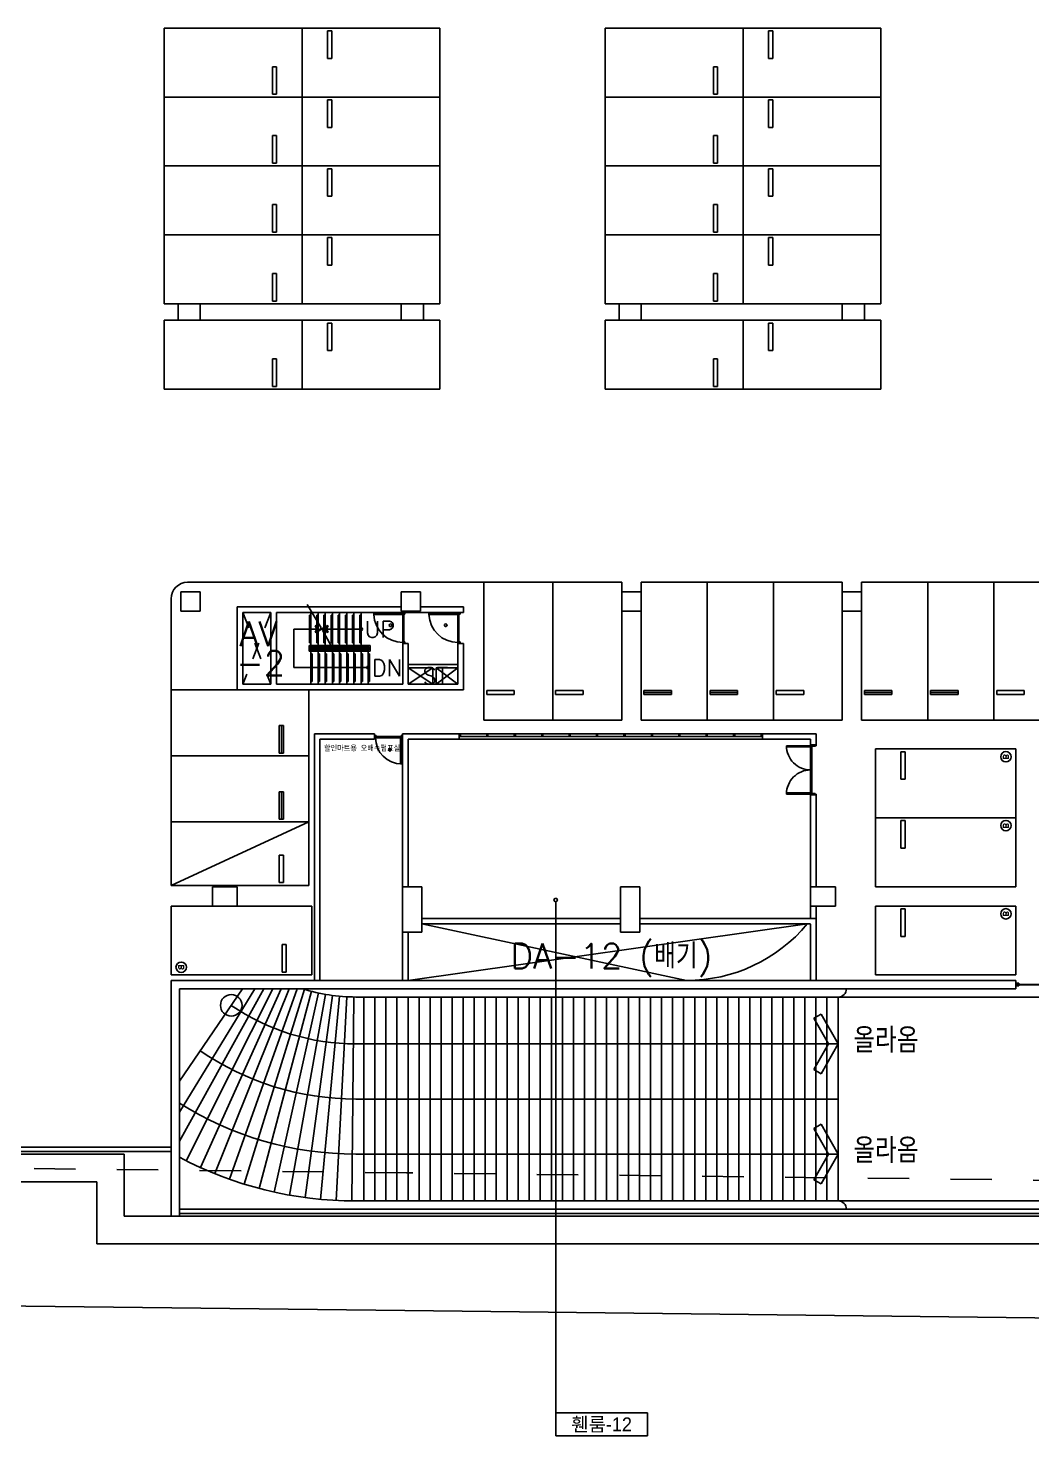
# Model space of a CAD drawing. Header units: millimetres. Extents: x -7614 to 421357, y 85218 to 341757.
# Drawn here: x 190284 to 226695, y 140557 to 191627 of the extents above; entities that cross this region are included whole.
import ezdxf
from ezdxf.enums import TextEntityAlignment as Align

# ---------------------------------------------------------------- set-up
doc = ezdxf.new("R2010")
doc.units = ezdxf.units.MM
doc.header["$LTSCALE"] = 600
doc.header["$MEASUREMENT"] = 0
doc.linetypes.add('HIDDEN', pattern=[2, 1, -1])
for name, color, linetype in [('e-plan', 9, 'CONTINUOUS'), ('e-room-box', 7, 'CONTINUOUS'), ('e-text', 6, 'CONTINUOUS')]:
    doc.layers.add(name, color=color, linetype=linetype)
doc.styles.add('kiahn', font='romans.shx', dxfattribs={"bigfont": 'cadhs.shx'})
doc.styles.add('돋움', font='Dotum.ttf')

msp = doc.modelspace()

# ---------------------------------------------------------------- hatches: boundary and pattern name
at = {"layer": 'e-plan'}
h = msp.add_hatch(color=256, dxfattribs=at)
h.dxf.hatch_style = 1
h.paths.add_polyline_path([(203363, 165423, -1), (203450, 165473, -1)])

# ---------------------------------------------------------------- linework, layer by layer
for p, q in [((195220, 189127), (195220, 191627)), ((195220, 191627), (200220, 191627)), ((200220, 191627), (200220, 189127)), ((200220, 189127), (200220, 191627)), ((200220, 191627), (205220, 191627)), ((201145, 191527), (201295, 191527)), ((201145, 190527), (201145, 191527)), ((201295, 191527), (201295, 190527)), ((205220, 191627), (205220, 189127)), ((211220, 189127), (211220, 191627)), ((211220, 191627), (216220, 191627)), ((216220, 191627), (216220, 189127)), ((216220, 189127), (216220, 191627)), ((216220, 191627), (221220, 191627)), ((217145, 191527), (217295, 191527)), ((217145, 190527), (217145, 191527)), ((217295, 191527), (217295, 190527)), ((221220, 191627), (221220, 189127)), ((201295, 190527), (201145, 190527)), ((217295, 190527), (217145, 190527)), ((199145, 189227), (199145, 190227)), ((199145, 190227), (199295, 190227)), ((199295, 190227), (199295, 189227)), ((215145, 189227), (215145, 190227)), ((215145, 190227), (215295, 190227)), ((215295, 190227), (215295, 189227)), ((195220, 186627), (195220, 189127)), ((195220, 189127), (200220, 189127)), ((200220, 189127), (195220, 189127)), ((199295, 189227), (199145, 189227)), ((200220, 189127), (200220, 186627)), ((205220, 189127), (200220, 189127)), ((200220, 186627), (200220, 189127)), ((200220, 189127), (205220, 189127)), ((201145, 189027), (201295, 189027)), ((201145, 188027), (201145, 189027)), ((201295, 189027), (201295, 188027)), ((205220, 189127), (205220, 186627)), ((211220, 186627), (211220, 189127)), ((211220, 189127), (216220, 189127)), ((216220, 189127), (211220, 189127)), ((215295, 189227), (215145, 189227)), ((216220, 189127), (216220, 186627)), ((221220, 189127), (216220, 189127)), ((216220, 186627), (216220, 189127)), ((216220, 189127), (221220, 189127)), ((217145, 189027), (217295, 189027)), ((217145, 188027), (217145, 189027)), ((217295, 189027), (217295, 188027)), ((221220, 189127), (221220, 186627)), ((201295, 188027), (201145, 188027)), ((217295, 188027), (217145, 188027)), ((199145, 186727), (199145, 187727)), ((199145, 187727), (199295, 187727)), ((199295, 187727), (199295, 186727)), ((215145, 186727), (215145, 187727)), ((215145, 187727), (215295, 187727)), ((215295, 187727), (215295, 186727)), ((195220, 184127), (195220, 186627)), ((195220, 186627), (200220, 186627)), ((200220, 186627), (195220, 186627)), ((199295, 186727), (199145, 186727)), ((200220, 186627), (200220, 184127)), ((205220, 186627), (200220, 186627)), ((200220, 184127), (200220, 186627)), ((200220, 186627), (205220, 186627)), ((201145, 186527), (201295, 186527)), ((201145, 185527), (201145, 186527)), ((201295, 186527), (201295, 185527)), ((205220, 186627), (205220, 184127)), ((211220, 184127), (211220, 186627)), ((211220, 186627), (216220, 186627)), ((216220, 186627), (211220, 186627)), ((215295, 186727), (215145, 186727)), ((216220, 186627), (216220, 184127)), ((221220, 186627), (216220, 186627)), ((216220, 184127), (216220, 186627)), ((216220, 186627), (221220, 186627)), ((217145, 186527), (217295, 186527)), ((217145, 185527), (217145, 186527)), ((217295, 186527), (217295, 185527)), ((221220, 186627), (221220, 184127)), ((201295, 185527), (201145, 185527)), ((217295, 185527), (217145, 185527)), ((199145, 184227), (199145, 185227)), ((199145, 185227), (199295, 185227)), ((199295, 185227), (199295, 184227)), ((215145, 184227), (215145, 185227)), ((215145, 185227), (215295, 185227)), ((215295, 185227), (215295, 184227)), ((200220, 184127), (195220, 184127)), ((195220, 181627), (195220, 184127)), ((195220, 184127), (200220, 184127)), ((199295, 184227), (199145, 184227)), ((200220, 184127), (200220, 181627)), ((205220, 184127), (200220, 184127)), ((200220, 181627), (200220, 184127)), ((200220, 184127), (205220, 184127)), ((201145, 184027), (201295, 184027)), ((201145, 183027), (201145, 184027)), ((201295, 184027), (201295, 183027)), ((205220, 184127), (205220, 181627)), ((216220, 184127), (211220, 184127)), ((211220, 181627), (211220, 184127)), ((211220, 184127), (216220, 184127)), ((215295, 184227), (215145, 184227)), ((216220, 184127), (216220, 181627)), ((221220, 184127), (216220, 184127)), ((216220, 181627), (216220, 184127)), ((216220, 184127), (221220, 184127)), ((217145, 184027), (217295, 184027)), ((217145, 183027), (217145, 184027)), ((217295, 184027), (217295, 183027)), ((221220, 184127), (221220, 181627)), ((201295, 183027), (201145, 183027)), ((217295, 183027), (217145, 183027)), ((199145, 181727), (199145, 182727)), ((199145, 182727), (199295, 182727)), ((199295, 182727), (199295, 181727)), ((215145, 181727), (215145, 182727)), ((215145, 182727), (215295, 182727)), ((215295, 182727), (215295, 181727)), ((200220, 181627), (195220, 181627)), ((199295, 181727), (199145, 181727)), ((205220, 181627), (200220, 181627)), ((216220, 181627), (211220, 181627)), ((215295, 181727), (215145, 181727)), ((221220, 181627), (216220, 181627)), ((195220, 178527), (195220, 181027)), ((195220, 181027), (200220, 181027)), ((200220, 181027), (200220, 178527)), ((200220, 178527), (200220, 181027)), ((200220, 181027), (205220, 181027)), ((201145, 180927), (201295, 180927)), ((201145, 179927), (201145, 180927)), ((201295, 180927), (201295, 179927)), ((205220, 181027), (205220, 178527)), ((211220, 178527), (211220, 181027)), ((211220, 181027), (216220, 181027)), ((216220, 181027), (216220, 178527)), ((216220, 178527), (216220, 181027)), ((216220, 181027), (221220, 181027)), ((217145, 180927), (217295, 180927)), ((217145, 179927), (217145, 180927)), ((217295, 180927), (217295, 179927)), ((221220, 181027), (221220, 178527)), ((201295, 179927), (201145, 179927)), ((217295, 179927), (217145, 179927)), ((199145, 178627), (199145, 179627)), ((199145, 179627), (199295, 179627)), ((199295, 179627), (199295, 178627)), ((215145, 178627), (215145, 179627)), ((215145, 179627), (215295, 179627)), ((215295, 179627), (215295, 178627)), ((200220, 178527), (195220, 178527)), ((199295, 178627), (199145, 178627)), ((205220, 178527), (200220, 178527)), ((216220, 178527), (211220, 178527)), ((215295, 178627), (215145, 178627)), ((221220, 178527), (216220, 178527)), ((196520, 171177), (195820, 171177)), ((195820, 171177), (195820, 170477)), ((206820, 171527), (196070, 171527)), ((196520, 170477), (196520, 171177)), ((204520, 171177), (203820, 171177)), ((203820, 171177), (203820, 170477)), ((204520, 170477), (204520, 171177)), ((206820, 166527), (206820, 171527)), ((206820, 171527), (209320, 171527)), ((209320, 166527), (209320, 171527)), ((209320, 171527), (211820, 171527)), ((209320, 171527), (209320, 166527)), ((211820, 171527), (211820, 166527)), ((212520, 171177), (211820, 171177)), ((211820, 171177), (211820, 170477)), ((212520, 166527), (212520, 171527)), ((212520, 171527), (214920, 171527)), ((212520, 170477), (212520, 171177)), ((214920, 171527), (214920, 166527)), ((214920, 166527), (214920, 171527)), ((214920, 171527), (217320, 171527)), ((217320, 166527), (217320, 171527)), ((217320, 171527), (219820, 171527)), ((217320, 171527), (217320, 166527)), ((219820, 171527), (219820, 166527)), ((220520, 171177), (219820, 171177)), ((219820, 171177), (219820, 170477)), ((220520, 166527), (220520, 171527)), ((220520, 171527), (222920, 171527)), ((220520, 170477), (220520, 171177)), ((222920, 171527), (222920, 166527)), ((222920, 166527), (222920, 171527)), ((222920, 171527), (225320, 171527)), ((225320, 166527), (225320, 171527)), ((225320, 171527), (227820, 171527)), ((225320, 171527), (225320, 166527)), ((195470, 167627), (195470, 170927)), ((197871, 170627), (203820, 170627)), ((197871, 170627), (197871, 167627)), ((200404, 170712), (200911, 169870)), ((204520, 170477), (204520, 170727)), ((204520, 170627), (206071, 170627)), ((206071, 170627), (206071, 170427)), ((195820, 170477), (196520, 170477)), ((198071, 170427), (199091, 170427)), ((198071, 170427), (198071, 167827)), ((199091, 170427), (199091, 167827)), ((199291, 170427), (199291, 167827)), ((199291, 170427), (206071, 170427)), ((200541, 170327), (200491, 170327)), ((200491, 170327), (200491, 169327)), ((200541, 169227), (200541, 170427)), ((200801, 170327), (200751, 170327)), ((200751, 170327), (200751, 169327)), ((200801, 169227), (200801, 170427)), ((201061, 170327), (201011, 170327)), ((201011, 170327), (201011, 169327)), ((201061, 169227), (201061, 170427)), ((201321, 170327), (201271, 170327)), ((201271, 170327), (201271, 169327)), ((201321, 169227), (201321, 170427)), ((201581, 170327), (201531, 170327)), ((201531, 170327), (201531, 169327)), ((201581, 169227), (201581, 170427)), ((201841, 170327), (201791, 170327)), ((201791, 170327), (201791, 169327)), ((201841, 169227), (201841, 170427)), ((202101, 170327), (202051, 170327)), ((202051, 170327), (202051, 169327)), ((202101, 169227), (202101, 170427)), ((202361, 170327), (202311, 170327)), ((202311, 170327), (202311, 169327)), ((202361, 169227), (202361, 170427)), ((203871, 170392), (202822, 170392)), ((202822, 170392), (202822, 170352)), ((202822, 170352), (203871, 170352)), ((203820, 170477), (204520, 170477)), ((203871, 170417), (203951, 170417)), ((203871, 170392), (203871, 170417)), ((203871, 170392), (203871, 169342)), ((203871, 170352), (203871, 170392)), ((203911, 170392), (203871, 170392)), ((203911, 170372), (203911, 170392)), ((203911, 170372), (203911, 169362)), ((203951, 170372), (203911, 170372)), ((203951, 170417), (203951, 170372)), ((205871, 170392), (204822, 170392)), ((204822, 170392), (204822, 170352)), ((204822, 170352), (205871, 170352)), ((205871, 170417), (205951, 170417)), ((205871, 170392), (205871, 170417)), ((205871, 170392), (205871, 169342)), ((205871, 170352), (205871, 170392)), ((205911, 170392), (205871, 170392)), ((205911, 170372), (205911, 170392)), ((205911, 170372), (205911, 169362)), ((205951, 170372), (205911, 170372)), ((205951, 170417), (205951, 170372)), ((211820, 170477), (212520, 170477)), ((219820, 170477), (220520, 170477)), ((199916, 168427), (199916, 169827)), ((199916, 169827), (200801, 169827)), ((200690, 169943), (200724, 169962)), ((200756, 169827), (200690, 169943)), ((200690, 169711), (200756, 169827)), ((200724, 169688), (200690, 169711)), ((200724, 169962), (200801, 169827)), ((200801, 169827), (200724, 169688)), ((200828, 169765), (201034, 169890)), ((200911, 169870), (200828, 169765)), ((201034, 169890), (200961, 169784)), ((200961, 169784), (201393, 169000)), ((201138, 169962), (201061, 169827)), ((201061, 169827), (201138, 169688)), ((201061, 169827), (202361, 169827)), ((201105, 169827), (201172, 169943)), ((201172, 169711), (201105, 169827)), ((201172, 169943), (201138, 169962)), ((201138, 169688), (201172, 169711)), ((200476, 169027), (200476, 169227)), ((200476, 169227), (202686, 169227)), ((200491, 169327), (200541, 169327)), ((200516, 169067), (200516, 169187)), ((200516, 169187), (202646, 169187)), ((200516, 169067), (202646, 169067)), ((200541, 169162), (200541, 169187)), ((200541, 169092), (200541, 169162)), ((200541, 169162), (202621, 169162)), ((200541, 169092), (202621, 169092)), ((200541, 169067), (200541, 169092)), ((200751, 169327), (200801, 169327)), ((200801, 169162), (200801, 169187)), ((200801, 169067), (200801, 169092)), ((201011, 169327), (201061, 169327)), ((201061, 169162), (201061, 169187)), ((201061, 169067), (201061, 169092)), ((201271, 169327), (201321, 169327)), ((201321, 169162), (201321, 169187)), ((201321, 169067), (201321, 169092)), ((201531, 169327), (201581, 169327)), ((201581, 169162), (201581, 169187)), ((201581, 169067), (201581, 169092)), ((201791, 169327), (201841, 169327)), ((201841, 169162), (201841, 169187)), ((201841, 169067), (201841, 169092)), ((202051, 169327), (202101, 169327)), ((202101, 169162), (202101, 169187)), ((202101, 169067), (202101, 169092)), ((202311, 169327), (202361, 169327)), ((202361, 169162), (202361, 169187)), ((202361, 169067), (202361, 169092)), ((202621, 169092), (202621, 169162)), ((202621, 169067), (202621, 169092)), ((202646, 169067), (202646, 169187)), ((202686, 169027), (202686, 169227)), ((203911, 169342), (203871, 169342)), ((203871, 169342), (203871, 169317)), ((203871, 169317), (203951, 169317)), ((203871, 169307), (203871, 167827)), ((204071, 169307), (203871, 169307)), ((203951, 169362), (203911, 169362)), ((203911, 169362), (203911, 169342)), ((203951, 169317), (203951, 169362)), ((204071, 169307), (204071, 167827)), ((205911, 169342), (205871, 169342)), ((205871, 169342), (205871, 169317)), ((205871, 169317), (205951, 169317)), ((205871, 169307), (205871, 167827)), ((205871, 169307), (205871, 167827)), ((205871, 169307), (206071, 169307)), ((205951, 169362), (205911, 169362)), ((205911, 169362), (205911, 169342)), ((205951, 169317), (205951, 169362)), ((206071, 169307), (206071, 167627)), ((200476, 169027), (202686, 169027)), ((200541, 167827), (200541, 169027)), ((200591, 168927), (200541, 168927)), ((200591, 167927), (200591, 168927)), ((200801, 167827), (200801, 169027)), ((200851, 168927), (200801, 168927)), ((200851, 167927), (200851, 168927)), ((201061, 167827), (201061, 169027)), ((201111, 168927), (201061, 168927)), ((201111, 167927), (201111, 168927)), ((201321, 167827), (201321, 169027)), ((201371, 168927), (201321, 168927)), ((201371, 167927), (201371, 168927)), ((201581, 167827), (201581, 169027)), ((201631, 168927), (201581, 168927)), ((201631, 167927), (201631, 168927)), ((201841, 167827), (201841, 169027)), ((201891, 168927), (201841, 168927)), ((201891, 167927), (201891, 168927)), ((202101, 167827), (202101, 169027)), ((202151, 168927), (202101, 168927)), ((202151, 167927), (202151, 168927)), ((202361, 167827), (202361, 169027)), ((202411, 168927), (202361, 168927)), ((202411, 167927), (202411, 168927)), ((202621, 167827), (202621, 169027)), ((202671, 168927), (202621, 168927)), ((202671, 167927), (202671, 168927)), ((205871, 168537), (204071, 168537)), ((202621, 168427), (199916, 168427)), ((204961, 168417), (204071, 168417)), ((204961, 168417), (204961, 167827)), ((205081, 168417), (205081, 167827)), ((205871, 168417), (205081, 168417)), ((195470, 165227), (195470, 167627)), ((195470, 167627), (200470, 167627)), ((197871, 167627), (206071, 167627)), ((198071, 167827), (199091, 167827)), ((199291, 167827), (203871, 167827)), ((200470, 167627), (200470, 165227)), ((200541, 167927), (200591, 167927)), ((200801, 167927), (200851, 167927)), ((201061, 167927), (201111, 167927)), ((201321, 167927), (201371, 167927)), ((201581, 167927), (201631, 167927)), ((201841, 167927), (201891, 167927)), ((202101, 167927), (202151, 167927)), ((202361, 167927), (202411, 167927)), ((202621, 167927), (202671, 167927)), ((204071, 167827), (205871, 167827)), ((206920, 167452), (206920, 167602)), ((206920, 167602), (207920, 167602)), ((207920, 167602), (207920, 167452)), ((209420, 167452), (209420, 167602)), ((209420, 167602), (210420, 167602)), ((210420, 167602), (210420, 167452)), ((212620, 167452), (212620, 167602)), ((212620, 167602), (213620, 167602)), ((213620, 167527), (212620, 167527)), ((213620, 167602), (213620, 167452)), ((215020, 167452), (215020, 167602)), ((215020, 167602), (216020, 167602)), ((216020, 167527), (215020, 167527)), ((216020, 167602), (216020, 167452)), ((217420, 167452), (217420, 167602)), ((217420, 167602), (218420, 167602)), ((218420, 167602), (218420, 167452)), ((220620, 167452), (220620, 167602)), ((220620, 167602), (221620, 167602)), ((221620, 167527), (220620, 167527)), ((221620, 167602), (221620, 167452)), ((223020, 167452), (223020, 167602)), ((223020, 167602), (224020, 167602)), ((224020, 167527), (223020, 167527)), ((224020, 167602), (224020, 167452)), ((225420, 167452), (225420, 167602)), ((225420, 167602), (226420, 167602)), ((226420, 167602), (226420, 167452)), ((207920, 167452), (206920, 167452)), ((210420, 167452), (209420, 167452)), ((213620, 167452), (212620, 167452)), ((216020, 167452), (215020, 167452)), ((218420, 167452), (217420, 167452)), ((221620, 167452), (220620, 167452)), ((224020, 167452), (223020, 167452)), ((226420, 167452), (225420, 167452)), ((209320, 166527), (206820, 166527)), ((211820, 166527), (209320, 166527)), ((214920, 166527), (212520, 166527)), ((217320, 166527), (214920, 166527)), ((219820, 166527), (217320, 166527)), ((222920, 166527), (220520, 166527)), ((225320, 166527), (222920, 166527)), ((227820, 166527), (225320, 166527)), ((199395, 165327), (199395, 166327)), ((199395, 166327), (199545, 166327)), ((199470, 166327), (199470, 165327)), ((199545, 166327), (199545, 165327)), ((202850, 166027), (200670, 166027)), ((200670, 166027), (200670, 157077)), ((202850, 166027), (202850, 165827)), ((205920, 166027), (203870, 166027)), ((203870, 166027), (203870, 160477)), ((205920, 165827), (205920, 166027)), ((205970, 166027), (205930, 166027)), ((205930, 166027), (205930, 165927)), ((216870, 166027), (205970, 166027)), ((205970, 165927), (205970, 166027)), ((206925, 166027), (206965, 166027)), ((206925, 165927), (206925, 166027)), ((206965, 166027), (206965, 165927)), ((207920, 166027), (207960, 166027)), ((207920, 165927), (207920, 166027)), ((207960, 166027), (207960, 165927)), ((208914, 166027), (208954, 166027)), ((208914, 165927), (208914, 166027)), ((208954, 166027), (208954, 165927)), ((209909, 166027), (209949, 166027)), ((209909, 165927), (209909, 166027)), ((209949, 166027), (209949, 165927)), ((210903, 166027), (210943, 166027)), ((210903, 165927), (210903, 166027)), ((210943, 166027), (210943, 165927)), ((211898, 166027), (211938, 166027)), ((211898, 165927), (211898, 166027)), ((211938, 166027), (211938, 165927)), ((212892, 166027), (212932, 166027)), ((212892, 165927), (212892, 166027)), ((212932, 166027), (212932, 165927)), ((213887, 166027), (213927, 166027)), ((213887, 165927), (213887, 166027)), ((213927, 166027), (213927, 165927)), ((214881, 166027), (214921, 166027)), ((214881, 165927), (214881, 166027)), ((214921, 166027), (214921, 165927)), ((215876, 166027), (215916, 166027)), ((215876, 165927), (215876, 166027)), ((215916, 166027), (215916, 165927)), ((216870, 166027), (216910, 166027)), ((216870, 165927), (216870, 166027)), ((216910, 166027), (216910, 165927)), ((218870, 166027), (216920, 166027)), ((216920, 165827), (216920, 166027)), ((218870, 166027), (218870, 165627)), ((202850, 165827), (200870, 165827)), ((200870, 165827), (200870, 157077)), ((202905, 165965), (202860, 165965)), ((202860, 165965), (202860, 165885)), ((202860, 165885), (202885, 165885)), ((202885, 165885), (202885, 165925)), ((202885, 165925), (202905, 165925)), ((203835, 165885, 0), (202885, 165885, 0)), ((202905, 165925), (202905, 165965)), ((203815, 165925), (202905, 165925)), ((203795, 165885), (203795, 165865)), ((203835, 165885), (203795, 165885)), ((203795, 165865), (203795, 164955)), ((203860, 165965), (203815, 165965)), ((203815, 165965), (203815, 165925)), ((203815, 165925), (203835, 165925)), ((203835, 165925), (203835, 165885)), ((203835, 164935), (203835, 165885)), ((203835, 165885), (203860, 165885)), ((203860, 165885), (203860, 165965)), ((205920, 165827), (204070, 165827)), ((204070, 165827), (204070, 160477)), ((216920, 165827), (205920, 165827)), ((205930, 165927), (205970, 165927)), ((216870, 165927), (205970, 165927)), ((206965, 165927), (206925, 165927)), ((207960, 165927), (207920, 165927)), ((208954, 165927), (208914, 165927)), ((209949, 165927), (209909, 165927)), ((210943, 165927), (210903, 165927)), ((211938, 165927), (211898, 165927)), ((212932, 165927), (212892, 165927)), ((213927, 165927), (213887, 165927)), ((214921, 165927), (214881, 165927)), ((215916, 165927), (215876, 165927)), ((216910, 165927), (216870, 165927)), ((218670, 165827), (216920, 165827)), ((217795, 165592), (218670, 165592)), ((217795, 165552), (217795, 165592)), ((218670, 165552), (217795, 165552)), ((218670, 165827), (218670, 165627)), ((218870, 165627), (218670, 165627)), ((218670, 165592), (218670, 165617)), ((218670, 165617), (218870, 165617)), ((218670, 165592), (218670, 163842)), ((218670, 165592), (218670, 165552)), ((218710, 165592), (218670, 165592)), ((218710, 165572), (218710, 165592)), ((218710, 163862), (218710, 165572)), ((218830, 165572), (218710, 165572)), ((218870, 165592), (218830, 165592)), ((218830, 165592), (218830, 165572)), ((218870, 165617), (218870, 165592)), ((221020, 162977), (221020, 165477)), ((221020, 165477), (226120, 165477)), ((226120, 165477), (226120, 162977)), ((195470, 162827), (195470, 165227)), ((195470, 165227), (200470, 165227)), ((200470, 165227), (195470, 165227)), ((199545, 165327), (199395, 165327)), ((200470, 165227), (200470, 162827)), ((203795, 164955), (203795, 164935)), ((221945, 165377), (222095, 165377)), ((221945, 164377), (221945, 165377)), ((222095, 165377), (222095, 164377)), ((203795, 164935), (203835, 164935)), ((222095, 164377), (221945, 164377)), ((199395, 162927), (199395, 163927)), ((199395, 163927), (199545, 163927)), ((199470, 163927), (199470, 162927)), ((199545, 163927), (199545, 162927)), ((218670, 163882), (217795, 163882)), ((217795, 163882), (217795, 163842)), ((217795, 163842), (218670, 163842)), ((218670, 163842), (218670, 163882)), ((218710, 163842), (218670, 163842)), ((218670, 163842), (218670, 163817)), ((218670, 163817), (218870, 163817)), ((218670, 163807), (218670, 159327)), ((218870, 163807), (218670, 163807)), ((218830, 163862), (218710, 163862)), ((218710, 163862), (218710, 163842)), ((218830, 163842), (218830, 163862)), ((218870, 163842), (218830, 163842)), ((218870, 163817), (218870, 163842)), ((218870, 163807), (218870, 160477)), ((218870, 163807), (218870, 160477)), ((199545, 162927), (199395, 162927)), ((221020, 160477), (221020, 162977)), ((221020, 162977), (226120, 162977)), ((226120, 162977), (221020, 162977)), ((226120, 162977), (226120, 160477)), ((195470, 160527), (200470, 162827)), ((195470, 160527), (195470, 162827)), ((195470, 162827), (200470, 162827)), ((200470, 162827), (195470, 162827)), ((200470, 162827), (200470, 160527)), ((221945, 162877), (222095, 162877)), ((221945, 161877), (221945, 162877)), ((222095, 162877), (222095, 161877)), ((199395, 160627), (199395, 161627)), ((199395, 161627), (199545, 161627)), ((199545, 161627), (199545, 160627)), ((222095, 161877), (221945, 161877)), ((200470, 160527), (195470, 160527)), ((197870, 160477), (196970, 160477)), ((196970, 160477), (196970, 159777)), ((197870, 159777), (197870, 160477)), ((199545, 160627), (199395, 160627)), ((204570, 160477), (203870, 160477)), ((203870, 160477), (203870, 158827)), ((204570, 158827), (204570, 160477)), ((212470, 160477), (211770, 160477)), ((211770, 160477), (211770, 158827)), ((212470, 158827), (212470, 160477)), ((219570, 160477), (218670, 160477)), ((218670, 160477), (218670, 159777)), ((219570, 159777), (219570, 160477)), ((226120, 160477), (221020, 160477)), ((195470, 157277), (195470, 159777)), ((195470, 159777), (200570, 159777)), ((196970, 159777), (197870, 159777)), ((200570, 159777), (200570, 157277)), ((218670, 159777), (219570, 159777)), ((218870, 159777), (218870, 159327)), ((221020, 157277), (221020, 159777)), ((221020, 159777), (226120, 159777)), ((221945, 159677), (222095, 159677)), ((221945, 158677), (221945, 159677)), ((222095, 159677), (222095, 158677)), ((226120, 159777), (226120, 157277)), ((218543, 159127), (204070, 157078)), ((211770, 159327), (204570, 159327)), ((211770, 159127), (204570, 159127)), ((204570, 159127), (214169, 157078)), ((218870, 159327), (212470, 159327)), ((218670, 159127), (212470, 159127)), ((218670, 159125), (218670, 157077)), ((218870, 159325), (218870, 157077)), ((199495, 157377), (199495, 158377)), ((199495, 158377), (199645, 158377)), ((199645, 158377), (199645, 157377)), ((203870, 157077), (203870, 158827)), ((203870, 158827), (204570, 158827)), ((204070, 157077), (204070, 158827)), ((211770, 158827), (212470, 158827)), ((222095, 158677), (221945, 158677)), ((199645, 157377), (199495, 157377)), ((200570, 157277), (195470, 157277)), ((195470, 157077), (226120, 157077)), ((195470, 157077), (195470, 148527)), ((226120, 157277), (221020, 157277)), ((226120, 157077), (226120, 156777)), ((226220, 156977), (226120, 156977)), ((226120, 156977), (226120, 156877)), ((226120, 156877), (226220, 156877)), ((226170, 156912), (226170, 156942)), ((226170, 156942), (226220, 156942)), ((236820, 156937), (226170, 156937)), ((236820, 156917), (226170, 156917)), ((226220, 156912), (226170, 156912)), ((226220, 156942), (226220, 156977)), ((226220, 156877), (226220, 156912)), ((195770, 156777), (226120, 156777)), ((195770, 156777), (195770, 148527)), ((202170, 156477), (219670, 156477)), ((219670, 156477), (228270, 156477)), ((218784, 155706), (219052, 155859)), ((219052, 155859), (219670, 154777)), ((219315, 154777), (218785, 155704)), ((202170, 154777), (219670, 154777)), ((219315, 154777), (218785, 153849)), ((219670, 154777), (219052, 153694)), ((219052, 153694), (218784, 153847)), ((218784, 151706), (219052, 151859)), ((219315, 150777), (218785, 151704)), ((219052, 151859), (219670, 150777)), ((193770, 150777), (76970, 150777)), ((195470, 151027), (119570, 151027)), ((195470, 150877), (119570, 150877)), ((193770, 150777), (193770, 148527)), ((202170, 150777), (219670, 150777)), ((219315, 150777), (218785, 149849)), ((219670, 150777), (219052, 149694)), ((192770, 149777), (75970, 149777)), ((192770, 149777), (192770, 147527)), ((219052, 149694), (218784, 149847)), ((272511, 148777), (195770, 148777)), ((272511, 148627), (195770, 148627)), ((202170, 149077), (219670, 149077)), ((219670, 149077), (237170, 149077)), ((323970, 148527), (193770, 148527)), ((322970, 147527), (192770, 147527)), ((101156, 146286), (203947, 145100)), ((203947, 145100), (318414, 143778))]:
    msp.add_line(p, q, dxfattribs=at)
at = {"layer": 'e-plan', "ltscale": 0.5}
for p, q in [((196520, 181627), (195720, 181627)), ((195720, 181627), (195720, 181027)), ((196520, 181027), (196520, 181627)), ((204620, 181627), (203820, 181627)), ((203820, 181627), (203820, 181027)), ((204620, 181027), (204620, 181627)), ((212520, 181627), (211720, 181627)), ((211720, 181627), (211720, 181027)), ((212520, 181027), (212520, 181627)), ((220620, 181627), (219820, 181627)), ((219820, 181627), (219820, 181027)), ((220620, 181027), (220620, 181627)), ((195720, 181027), (196520, 181027)), ((203820, 181027), (204620, 181027)), ((211720, 181027), (212520, 181027)), ((219820, 181027), (220620, 181027)), ((204071, 167827), (204961, 168417)), ((204961, 167827), (204071, 168417)), ((205081, 167827), (205871, 168417)), ((205871, 167827), (205081, 168417))]:
    msp.add_line(p, q, dxfattribs=at)
at = {"layer": 'e-plan', "linetype": 'HIDDEN'}
for p, q in [((199091, 170427), (198071, 167827)), ((198071, 170427), (199091, 167827))]:
    msp.add_line(p, q, dxfattribs=at)
at = {"layer": 'e-plan', "linetype": 'Continuous'}
for p, q in [((198839, 156777), (195770, 151251)), ((198506, 156777), (195770, 152296)), ((195770, 153425), (198064, 156777)), ((199156, 156777), (196020, 150535)), ((199461, 156777), (196532, 150291)), ((199754, 156777), (197052, 150069)), ((200038, 156777), (197582, 149868)), ((200307, 156758), (198119, 149689)), ((200558, 156687), (198664, 149533)), ((200811, 156625), (199214, 149400)), ((201066, 156574), (199769, 149289)), ((201323, 156534), (200329, 149201)), ((201582, 156504), (200891, 149137)), ((201842, 156485), (201456, 149095)), ((202102, 156477), (202022, 149078)), ((202464, 156477), (202464, 149077)), ((202864, 156477), (202864, 149077)), ((203264, 156477), (203264, 149077)), ((203664, 156477), (203664, 149077)), ((204064, 156477), (204064, 149077)), ((204464, 156477), (204464, 149077)), ((204864, 156477), (204864, 149077)), ((205264, 156477), (205264, 149077)), ((205664, 156477), (205664, 149077)), ((206064, 156477), (206064, 149077)), ((206464, 156477), (206464, 149077)), ((206864, 156477), (206864, 149077)), ((207264, 156477), (207264, 149077)), ((207664, 156477), (207664, 149077)), ((208064, 156477), (208064, 149077)), ((208464, 156477), (208464, 149077)), ((208864, 156477), (208864, 149077)), ((209264, 156477), (209264, 149077)), ((209664, 156477), (209664, 149077)), ((210064, 156477), (210064, 149077)), ((210464, 156477), (210464, 149077)), ((210864, 156477), (210864, 149077)), ((211264, 156477), (211264, 149077)), ((211664, 156477), (211664, 149077)), ((212064, 156477), (212064, 149077)), ((212464, 156477), (212464, 149077)), ((212864, 156477), (212864, 149077)), ((213264, 156477), (213264, 149077)), ((213664, 156477), (213664, 149077)), ((214064, 156477), (214064, 149077)), ((214464, 156477), (214464, 149077)), ((214864, 156477), (214864, 149077)), ((215264, 156477), (215264, 149077)), ((215664, 156477), (215664, 149077)), ((216064, 156477), (216064, 149077)), ((216464, 156477), (216464, 149077)), ((216864, 156477), (216864, 149077)), ((217264, 156477), (217264, 149077)), ((217664, 156477), (217664, 149077)), ((218064, 156477), (218064, 149077)), ((218464, 156477), (218464, 149077)), ((218864, 156477), (218864, 149077)), ((219264, 156477), (219264, 149077)), ((219670, 156477), (219670, 149077)), ((202170, 152777), (219670, 152777))]:
    msp.add_line(p, q, dxfattribs=at)
at = {"layer": 'e-plan', "linetype": 'HIDDEN', "ltscale": 2.5}
for p, q in [((204005, 150099), (152609, 150693)), ((261238, 149439), (204005, 150099))]:
    msp.add_line(p, q, dxfattribs=at)
at = {"layer": 'e-plan'}
for centre, radius in [((202361, 169827), 50), ((202621, 168427), 50), ((225755, 165195), 189), ((225755, 162695), 189), ((225755, 159495), 189), ((195836, 157558), 189), ((197652, 156175), 392)]:
    msp.add_circle(centre, radius, dxfattribs=at)
for centre, radius, start, end in [((196070, 170927), 600, 90, 180), ((203871, 170392), 1050, 182.1937, 270), ((205871, 170392), 1050, 182.1937, 270), ((203434, 169964), 50, 60, 240), ((203434, 169964), 50, 240, 60), ((205434, 169964), 50, 60, 240), ((205434, 169964), 50, 240, 60), ((203835, 165885), 950, 180, 270), ((203407, 165448, 0), 50, 30, 210), ((203407, 165448, 0), 50, 210, 30), ((218670, 165592), 875, 180, 270.0001), ((218670, 163842), 875, 89.9999, 180), ((214169, 162778), 5700, 270, 320.1654), ((202170, 162777), 6300, 252.2472, 270), ((219670, 156777), 300, 270, 0), ((202170, 162777), 8000, 235.6148, 270), ((202170, 162777), 12000, 237.7691, 270), ((202170, 162777), 13700, 242.1504, 270), ((219670, 148777), 300, 0, 90)]:
    msp.add_arc(centre, radius, start, end, dxfattribs=at)
at = {"layer": 'e-plan', "linetype": 'Continuous'}
msp.add_arc((202170, 162777), 10000, 235.6148, 270, dxfattribs=at)
at = {"layer": 'e-room-box'}
for p, q in [((209421, 159935), (209421, 140790)), ((212754, 141390), (209421, 141390)), ((209421, 141390), (209421, 140557)), ((212754, 140557), (212754, 141390)), ((212754, 140557), (209421, 140557)), ((209421, 140557), (212754, 140557))]:
    msp.add_line(p, q, dxfattribs=at)
for start, end in [(90, 270), (270, 90)]:
    msp.add_arc((209421, 159997), 62.5, start, end, dxfattribs=at)

# ---------------------------------------------------------------- texts
at = {"layer": 'e-plan', "style": 'kiahn'}
for s, height, p in [('AV', 900, (198638, 169653)), ('UP', 600, (203045, 169817)), ('-2', 900, (198715, 168590)), ('DN', 600, (203305, 168417)), ('ST', 600, (205058, 168127))]:
    msp.add_text(s, height=height, dxfattribs=at).set_placement(p, align=Align.MIDDLE_CENTER)
msp.add_text('할인마트용 오배수펌프실', height=200, dxfattribs=at).set_placement((201014, 165494), align=Align.MIDDLE_LEFT)
at = {"layer": 'e-plan', "style": 'kiahn', "text_generation_flag": 4}
for rotation, p in [(90, (225654, 165096)), (90, (225654, 162596)), (90, (225654, 159396)), (270, (195937, 157657))]:
    msp.add_text('B', height=200, rotation=rotation, dxfattribs=at).set_placement(p)
at = {"layer": 'e-plan', "style": 'kiahn'}
msp.add_text('DA-12 (배기)', height=900, dxfattribs=at).set_placement((215107, 157513), align=Align.RIGHT)
for p in [(220221, 154459), (220221, 150459)]:
    msp.add_text('올라옴', height=900, dxfattribs=at).set_placement(p)
at = {"layer": 'e-text', "style": '돋움'}
msp.add_text('휀룸-12', height=500, dxfattribs=at).set_placement((211088, 140974), align=Align.MIDDLE_CENTER)

doc.saveas('drawing.dxf')
